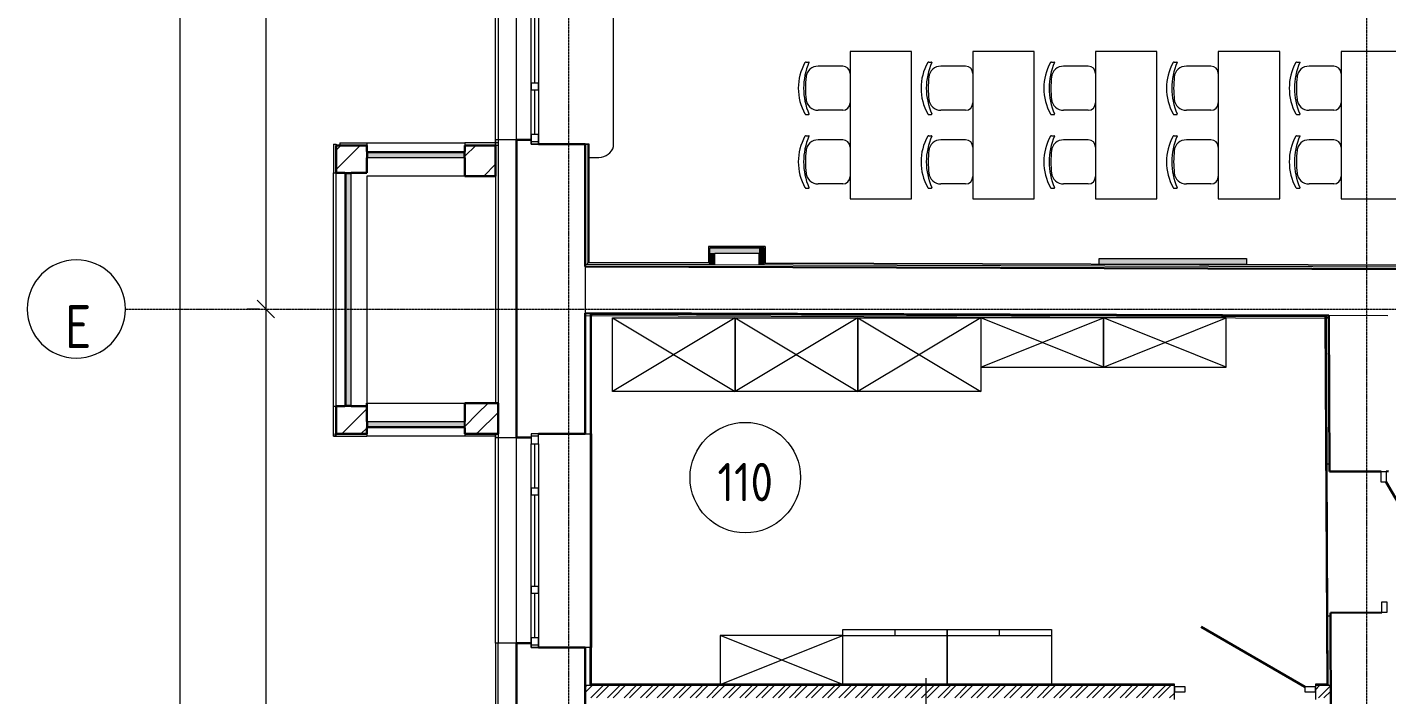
# Model space of a CAD drawing. Header units: millimetres. Extents: x -42533 to 645315, y 3457 to 82611.
# Drawn here: x 15834 to 26912, y 65878 to 71316 of the extents above; entities that cross this region are included whole.
import ezdxf

# ---------------------------------------------------------------- set-up
doc = ezdxf.new("R2010")
doc.units = ezdxf.units.MM
doc.linetypes.add('ADSK_Линия сетки', pattern=[25, 20, -2.5, 0, -2.5])
for name, color, linetype, lineweight in [('_ Окна', 7, 'Continuous', 9), ('Аннотация', 7, 'Continuous', 18), ('Двери', 7, 'Continuous', 9), ('Окна', 7, 'Continuous', 9), ('Оси', 253, 'Continuous', 9), ('Перекрытие', 7, 'Continuous', 18), ('Размеры', 7, 'Continuous', 9), ('Стены внутренние', 7, 'Continuous', 18), ('Стены наружные', 7, 'Continuous', 18), ('Стены несущие', 7, 'Continuous', 30), ('Стены отделка', 7, 'Continuous', 30), ('Стены штриховка', 7, 'Continuous', 9), ('ТХ', 5, 'Continuous', 0), ('ТХ_Задание ЭОМ_СС', 6, 'Continuous', 0), ('ШТРИХОВКА', 252, 'Continuous', 15)]:
    doc.layers.add(name, color=color, linetype=linetype, lineweight=lineweight)
doc.layers.add('Линии', color=7, linetype='Continuous', lineweight=9, true_color=0x00a600)
doc.layers.add('ЭОМ_Лотки рабочие', color=5, linetype='Continuous')
doc.styles.add('GOST Common', font='GOST_Common.ttf', dxfattribs={"width": 0.9, "height": 350})
doc.styles.add('GOST Common_1', font='GOST_Common.ttf', dxfattribs={"width": 0.9, "height": 250})
doc.dimstyles.new('ADSK_Основной_2_5_мм', dxfattribs={"dimscale": 304.8, "dimtxt": 251.428749, "dimasz": 0.463911, "dimexe": 0.492126, "dimexo": 0.492126, "dimgap": 0.098425, "dimtad": 1, "dimrnd": 0.01, "dimdsep": 46, "dimtxsty": 'GOST Common_1', "dimblk1": 'OBLIQUE', "dimblk2": 'OBLIQUE', "dimsah": 1, "dimcen": 0.09, "dimdle": 0.492126, "dimazin": 2, "dimtfac": 1, "dimtdec": 4, "dimtix": 1, "dimtmove": 0, "dimatfit": 3, "dimfxl": 1, "dimtvp": 1, "dimtolj": 1, "dimtzin": 0, "dimlwd": 20, "dimlwe": 20, "dimarcsym": 2})
pattern_1 = [(45, (557.2, 188.9), (-235.7317, 235.7317), []), (45, (714.35, 188.9), (-235.7317, 235.7317), [])]

# ---------------------------------------------------------------- blocks, each defined once
blk = doc.blocks.new('_Oblique')
at = {"color": 0, "linetype": 'ByBlock', "lineweight": -2}
blk.add_line((-0.5, -0.5), (0.5, 0.5), dxfattribs=at)
blk = doc.blocks.new('*D442')
at = {"layer": 'Defpoints', "color": 0, "transparency": 16777216}
for p in [(-9014, 43234), (-9114, 184), (-9014, 184)]:
    blk.add_point(p, dxfattribs=at)
at = {"layer": 'Размеры', "color": 0, "lineweight": 20, "transparency": 16777216}
for p, q in [((-9114, 43384), (-9114, 34)), ((-9164, 43234), (-9264, 43234)), ((-9164, 184), (-9264, 184))]:
    blk.add_line(p, q, dxfattribs=at)
at = {"layer": 'Размеры', "color": 0, "lineweight": 20, "transparency": 16777216, "xscale": 141.4, "yscale": 141.4, "zscale": 141.4}
for p, rotation in [((-9114, 43234), 90), ((-9114, 184), 270)]:
    blk.add_blockref('_Oblique', p, dxfattribs=dict(at, rotation=rotation))
at = {"layer": 'Размеры', "color": 0, "lineweight": 20, "transparency": 16777216, "insert": (-9269, 21709), "char_height": 250, "width": 971.62, "attachment_point": 5, "rotation": 90, "style": 'GOST Common_1'}
blk.add_mtext('\\A1;43050', dxfattribs=at)
blk = doc.blocks.new('*D443')
at = {"layer": 'Defpoints', "color": 0, "transparency": 16777216}
for p in [(-8314, 43234), (-8414, 36734), (-8314, 36734)]:
    blk.add_point(p, dxfattribs=at)
at = {"layer": 'Размеры', "color": 0, "lineweight": 20, "transparency": 16777216}
for p, q in [((-8414, 43384), (-8414, 36584)), ((-8464, 43234), (-8564, 43234)), ((-8464, 36734), (-8564, 36734))]:
    blk.add_line(p, q, dxfattribs=at)
at = {"layer": 'Размеры', "color": 0, "lineweight": 20, "transparency": 16777216, "xscale": 141.4, "yscale": 141.4, "zscale": 141.4}
for p, rotation in [((-8414, 43234), 90), ((-8414, 36734), 270)]:
    blk.add_blockref('_Oblique', p, dxfattribs=dict(at, rotation=rotation))
at = {"layer": 'Размеры', "color": 0, "lineweight": 20, "transparency": 16777216, "insert": (-8569, 39984), "char_height": 250, "width": 756.84, "attachment_point": 5, "rotation": 90, "style": 'GOST Common_1'}
blk.add_mtext('\\A1;6500', dxfattribs=at)
blk = doc.blocks.new('*D444')
at = {"layer": 'Defpoints', "color": 0, "transparency": 16777216}
for p in [(-8314, 36734), (-8414, 20434), (-8314, 20434)]:
    blk.add_point(p, dxfattribs=at)
at = {"layer": 'Размеры', "color": 0, "lineweight": 20, "transparency": 16777216}
for p, q in [((-8414, 36884), (-8414, 20284)), ((-8464, 36734), (-8564, 36734)), ((-8464, 20434), (-8564, 20434))]:
    blk.add_line(p, q, dxfattribs=at)
at = {"layer": 'Размеры', "color": 0, "lineweight": 20, "transparency": 16777216, "xscale": 141.4, "yscale": 141.4, "zscale": 141.4}
for p, rotation in [((-8414, 36734), 90), ((-8414, 20434), 270)]:
    blk.add_blockref('_Oblique', p, dxfattribs=dict(at, rotation=rotation))
at = {"layer": 'Размеры', "color": 0, "lineweight": 20, "transparency": 16777216, "insert": (-8569, 28584), "char_height": 250, "width": 889.8, "attachment_point": 5, "rotation": 90, "style": 'GOST Common_1'}
blk.add_mtext('\\A1;16300', dxfattribs=at)
blk = doc.blocks.new('Стул ученич штабелир №5-7')
at = {"color": 0, "linetype": 'ByBlock', "lineweight": -2}
for p, q in [((-120, 0), (120, 0)), ((-120, 0), (120, 0)), ((-180, -60), (-180, -260)), ((-180, -60), (-180, -260)), ((180, -60), (180, -260)), ((180, -60), (180, -260)), ((-213, -359), (-213, -337)), ((-213, -359), (-213, -337)), ((214, -359), (214, -337)), ((214, -359), (214, -337))]:
    blk.add_line(p, q, dxfattribs=at)
for centre, radius, start, end in [((-120, -60), 60, 90, 180), ((-120, -60), 60, 90, 180), ((120, -60), 60, 0, 90), ((120, -60), 60, 0, 90), ((-80, -260), 100, 180, 264.2584), ((-80, -260), 100, 180, 264.2584), ((80, -260), 100, 275.7416, 0), ((80, -260), 100, 275.7416, 0), ((-210, -337), 3, 63.8978, 180), ((-210, -337), 3, 63.8978, 180), ((-203, -359), 10, 180, 238.0683), ((-203, -359), 10, 180, 238.0683), ((0, 142), 521, 246.3195, 293.6805), ((0, 142), 521, 246.3195, 293.6805), ((0, 9), 431, 240.9917, 299.0083), ((0, 9), 431, 240.9917, 299.0083), ((0, 436), 800, 263.247, 276.753), ((0, 436), 800, 263.247, 276.753), ((211, -337), 3, 0, 116.1022), ((211, -337), 3, 0, 116.1022), ((204, -359), 10, 301.9317, 0), ((204, -359), 10, 301.9317, 0)]:
    blk.add_arc(centre, radius, start, end, dxfattribs=at)
blk = doc.blocks.new('ТХ 1 этаж.')
at = {"lineweight": 0, "true_color": 0x939598}
h = blk.add_hatch(color=252, dxfattribs=at)
h.dxf.hatch_style = 1
h.paths.add_polyline_path([(6433, 35592), (6433, 35542), (5233, 35542), (5233, 35592)])
at = {"color": 252, "lineweight": 0, "true_color": 0x939598}
blk.add_lwpolyline([(6433, 35592), (6433, 35542), (5233, 35542), (5233, 35592), (6433, 35592)], dxfattribs=at)
at = {"layer": 'ТХ', "color": 252, "true_color": 0x939598}
for p, q in [((3570, 32520), (3570, 32570)), ((4420, 32520), (4420, 32570)), ((3145, 32520), (3995, 32520)), ((3995, 32520), (4845, 32520))]:
    blk.add_line(p, q, dxfattribs=at)
for points in [[(3704, 36078), (3704, 37278), (3204, 37278), (3204, 36078)], [(4704, 36078), (4704, 37278), (4204, 37278), (4204, 36078)], [(5704, 36078), (5704, 37278), (5204, 37278), (5204, 36078)], [(6704, 36078), (6704, 37278), (6204, 37278), (6204, 36078)], [(7704, 36078), (7704, 37278), (7204, 37278), (7204, 36078)], [(1268, 35107), (2268, 35107), (2268, 34507), (1268, 34507)], [(2268, 35107), (3268, 35107), (3268, 34507), (2268, 34507)], [(3268, 35107), (4268, 35107), (4268, 34507), (3268, 34507)], [(5268, 35107), (4268, 35107), (4268, 34707), (5268, 34707)], [(6268, 35107), (5268, 35107), (5268, 34707), (6268, 34707)], [(3995, 32120), (3145, 32120), (3145, 32570), (3995, 32570)], [(4845, 32120), (3995, 32120), (3995, 32570), (4845, 32570)], [(3145, 32520), (2145, 32520), (2145, 32120), (3145, 32120)]]:
    blk.add_lwpolyline(points, close=True, dxfattribs=at)
for points in [[(1268, 35107), (2268, 34507)], [(2268, 35107), (1268, 34507)], [(2268, 35107), (3268, 34507)], [(3268, 35107), (2268, 34507)], [(3268, 35107), (4268, 34507)], [(4268, 35107), (3268, 34507)], [(5268, 34707), (4268, 35107)], [(4268, 34707), (5268, 35107)], [(6268, 34707), (5268, 35107)], [(5268, 34707), (6268, 35107)], [(3145, 32120), (2145, 32520)], [(2145, 32120), (3145, 32520)]]:
    blk.add_lwpolyline(points, dxfattribs=at)
at = {"layer": 'ТХ_Задание ЭОМ_СС', "color": 252, "true_color": 0x939598}
blk.add_line((3823, 31800), (3823, 32172), dxfattribs=at)
at = {"layer": 'ТХ', "color": 252, "lineweight": 0, "true_color": 0x939598, "rotation": 270}
for p in [(3204, 36978), (4204, 36978), (5204, 36978), (6204, 36978), (7204, 36978), (3204, 36378), (4204, 36378), (5204, 36378), (6204, 36378), (7204, 36378)]:
    blk.add_blockref('Стул ученич штабелир №5-7', p, dxfattribs=at)
blk = doc.blocks.new('1 этаж')
at = {"layer": 'Окна'}
for points in [[(-7540.992, 38011.724), (-7583.298, 38011.724), (-7585.992, 38009.03), (-6795.992, 38009.03), (-6798.686, 38011.724), (-7145.954, 38011.724)], [(-7585.992, 38009.03), (-7585.992, 37969.224), (-6795.992, 37969.224), (-6795.992, 38009.03), (-7583.298, 38009.03)], [(-7145.954, 38014.224), (-7540.992, 38014.224), (-7543.492, 38011.724), (-6838.492, 38011.724), (-6840.992, 38014.224)], [(-7540.992, 38016.724), (-7540.992, 38014.224), (-6840.992, 38014.224), (-6840.992, 38016.724), (-7538.492, 38016.724)], [(-7145.954, 37969.224), (-7585.992, 37969.224), (-7588.492, 37966.724), (-6793.492, 37966.724), (-6795.992, 37969.224), (-6821.859, 37969.224)], [(-7768.364, 35993.016), (-7765.864, 35993.016), (-7765.864, 37793.016), (-7768.364, 37793.016), (-7768.364, 35995.516)], [(-7763.364, 35990.516), (-7763.364, 37795.516), (-7765.864, 37793.016), (-7765.864, 35993.016)], [(-7760.67, 35948.016), (-7760.67, 37838.016), (-7763.364, 37834.852), (-7763.364, 35950.711)], [(-7760.67, 35948.016), (-7720.864, 35948.016), (-7720.864, 37838.016), (-7760.67, 37838.016), (-7760.67, 35950.711)], [(-7718.364, 35945.516), (-7718.364, 37840.516), (-7720.864, 37838.016), (-7720.864, 35948.016)], [(-7235.625, 35814.309), (-6795.587, 35814.309), (-6793.087, 35816.809), (-7588.087, 35816.809), (-7585.587, 35814.309), (-7559.72, 35814.309)], [(-6795.587, 35774.503), (-6795.587, 35814.309), (-7585.587, 35814.309), (-7585.587, 35774.503), (-6798.281, 35774.503)], [(-6840.587, 35771.809), (-6798.281, 35771.809), (-6795.587, 35774.503), (-7585.587, 35774.503), (-7582.893, 35771.809), (-7235.625, 35771.809)], [(-7235.625, 35769.309), (-6840.587, 35769.309), (-6838.087, 35771.809), (-7543.087, 35771.809), (-7540.587, 35769.309)], [(-6840.587, 35766.809), (-6840.587, 35769.309), (-7540.587, 35769.309), (-7540.587, 35766.809), (-6843.087, 35766.809)]]:
    blk.add_hatch(color=8, dxfattribs=at).paths.add_polyline_path(points)
at = {"layer": 'Стены внутренние', "lineweight": 9}
h = blk.add_hatch(dxfattribs=at)
h.set_pattern_fill('FP_28', color=8, style=0, pattern_type=2)
h.set_pattern_definition(pattern_1)
h.paths.add_polyline_path([(-6687.298, 37816.724), (-6687.298, 38066.724), (-6790.992, 38066.724), (-6790.992, 37816.724), (-6707.832, 37816.724)])
h.paths.add_polyline_path([(-7840.992, 37843.016), (-7590.992, 37843.016), (-7590.992, 38066.724), (-7840.992, 38066.724)])
h = blk.add_hatch(dxfattribs=at)
h.set_pattern_fill('FP_28', color=8, style=0, pattern_type=2)
h.set_pattern_definition(pattern_1)
h.paths.add_polyline_path([(-6687.298, 37816.724), (-6540.587, 37816.724), (-6541.587, 38066.724), (-6687.298, 38066.724)])
at = {"layer": 'Стены внутренние'}
for points in [[(-4795.516, 37189.912), (-4395.516, 37189.912), (-4395.516, 37229.912), (-4795.516, 37229.912)], [(-4355.516, 37096.635), (-4355.516, 37229.912), (-4395.516, 37229.912), (-4395.516, 37096.635)], [(-4755.516, 37096.635), (-4755.516, 37189.912), (-4795.516, 37189.912), (-4795.516, 37096.765)]]:
    blk.add_hatch(color=8, dxfattribs=at).paths.add_polyline_path(points)
at = {"layer": 'Стены внутренние', "lineweight": 9}
h = blk.add_hatch(dxfattribs=at)
h.set_pattern_fill('FP_28', color=8, style=0, pattern_type=2)
h.set_pattern_definition(pattern_1)
h.paths.add_polyline_path([(-6687.298, 35716.809), (-6687.298, 35966.809), (-6790.587, 35966.809), (-6790.587, 35716.809), (-6707.832, 35716.809)])
h.paths.add_polyline_path([(-7590.587, 35716.809), (-7590.992, 35943.016), (-7840.992, 35943.016), (-7840.992, 35716.809), (-7590.992, 35716.809)])
h = blk.add_hatch(dxfattribs=at)
h.set_pattern_fill('FP_28', color=8, style=0, pattern_type=2)
h.set_pattern_definition(pattern_1)
h.paths.add_polyline_path([(-6687.298, 35716.809), (-6520.587, 35716.809), (-6520.587, 35966.809), (-6687.298, 35966.809)])
at = {"layer": 'Стены внутренние'}
h = blk.add_hatch(dxfattribs=at)
h.set_pattern_fill('ANSI32', color=8, scale=10, style=0)
h.set_pattern_definition([(45, (-31496.66, 188.9), (-67.35192, 67.35192), []), (45, (-31451.76, 188.9), (-67.35192, 67.35192), [])])
h.paths.add_polyline_path([(-1010.682, 33666.402), (-5810.587, 33666.402), (-5810.587, 33566.402), (-1010.682, 33566.402)])
h.paths.add_polyline_path([(263.546, 33666.505), (139.318, 33666.402), (139.318, 33616.402), (139.318, 33566.402), (264.061, 33566.402)])
at = {"layer": '_ Окна', "color": 8}
for p, q in [((-6220.587, 38576.818), (-6220.587, 39316.818)), ((-6220.587, 38156.818), (-6220.587, 38516.818)), ((-6190.587, 38096.818), (-6250.587, 38096.818)), ((-6190.587, 35696.818), (-6250.587, 35696.818)), ((-6220.587, 35276.818), (-6220.587, 35636.818)), ((-6220.587, 34476.818), (-6220.587, 35216.818)), ((-6220.587, 34056.818), (-6220.587, 34416.818)), ((-6190.587, 33996.818), (-6250.587, 33996.818))]:
    blk.add_line(p, q, dxfattribs=at)
at = {"layer": '_ Окна', "color": 8, "lineweight": 18}
for p, q in [((-6250.587, 38576.818), (-6190.587, 38576.818)), ((-6250.587, 38516.818), (-6250.587, 38576.818)), ((-6190.587, 38576.818), (-6190.587, 38516.818)), ((-6190.587, 38516.818), (-6250.587, 38516.818)), ((-6250.587, 38156.818), (-6190.587, 38156.818)), ((-6250.587, 38076.818), (-6250.587, 38156.818)), ((-6190.587, 38156.818), (-6190.587, 38076.818)), ((-7590.992, 38016.724), (-7540.992, 38016.724)), ((-7590.992, 37966.724), (-7590.992, 38016.724)), ((-7583.298, 38011.724), (-7585.992, 38009.03)), ((-7585.992, 38009.03), (-7585.992, 37969.224)), ((-7543.492, 38011.724), (-7583.298, 38011.724)), ((-7540.992, 38014.224), (-7543.492, 38011.724)), ((-7540.992, 38016.724), (-7540.992, 38014.224)), ((-6840.992, 38016.724), (-6790.992, 38016.724)), ((-6840.992, 38014.224), (-6840.992, 38016.724)), ((-6838.492, 38011.724), (-6840.992, 38014.224)), ((-6798.686, 38011.724), (-6838.492, 38011.724)), ((-6795.992, 38009.03), (-6798.686, 38011.724)), ((-6795.992, 37969.224), (-6795.992, 38009.03)), ((-6790.992, 38016.724), (-6790.992, 37966.724)), ((-6190.587, 38076.818), (-6250.587, 38076.818)), ((-7588.492, 37966.724), (-7590.992, 37966.724)), ((-7585.992, 37969.224), (-7588.492, 37966.724)), ((-6793.492, 37966.724), (-6795.992, 37969.224)), ((-6790.992, 37966.724), (-6793.492, 37966.724)), ((-7718.364, 37843.016), (-7768.364, 37843.016)), ((-7768.364, 37843.016), (-7768.364, 37793.016)), ((-7768.364, 37793.016), (-7765.864, 37793.016)), ((-7765.864, 37793.016), (-7763.364, 37795.516)), ((-7763.364, 37835.322), (-7760.67, 37838.016)), ((-7763.364, 37795.516), (-7763.364, 37835.322)), ((-7760.67, 37838.016), (-7720.864, 37838.016)), ((-7720.864, 37838.016), (-7718.364, 37840.516)), ((-7718.364, 37840.516), (-7718.364, 37843.016)), ((-7765.864, 35993.016), (-7768.364, 35993.016)), ((-7768.364, 35993.016), (-7768.364, 35943.016)), ((-7768.364, 35943.016), (-7718.364, 35943.016)), ((-7763.364, 35990.516), (-7765.864, 35993.016)), ((-7763.364, 35950.711), (-7763.364, 35990.516)), ((-7760.67, 35948.016), (-7763.364, 35950.711)), ((-7720.864, 35948.016), (-7760.67, 35948.016)), ((-7718.364, 35945.516), (-7720.864, 35948.016)), ((-7718.364, 35943.016), (-7718.364, 35945.516)), ((-7590.587, 35816.809), (-7588.087, 35816.809)), ((-7590.587, 35766.809), (-7590.587, 35816.809)), ((-7588.087, 35816.809), (-7585.587, 35814.309)), ((-7585.587, 35814.309), (-7585.587, 35774.503)), ((-6795.587, 35814.309), (-6793.087, 35816.809)), ((-6795.587, 35774.503), (-6795.587, 35814.309)), ((-6793.087, 35816.809), (-6790.587, 35816.809)), ((-6790.587, 35816.809), (-6790.587, 35766.809)), ((-7540.587, 35766.809), (-7590.587, 35766.809)), ((-7585.587, 35774.503), (-7582.893, 35771.809)), ((-7582.893, 35771.809), (-7543.087, 35771.809)), ((-7543.087, 35771.809), (-7540.587, 35769.309)), ((-7540.587, 35769.309), (-7540.587, 35766.809)), ((-6840.587, 35769.309), (-6838.087, 35771.809)), ((-6840.587, 35766.809), (-6840.587, 35769.309)), ((-6790.587, 35766.809), (-6840.587, 35766.809)), ((-6838.087, 35771.809), (-6798.281, 35771.809)), ((-6798.281, 35771.809), (-6795.587, 35774.503)), ((-6190.587, 35716.818), (-6250.587, 35716.818)), ((-6250.587, 35716.818), (-6250.587, 35636.818)), ((-6190.587, 35636.818), (-6190.587, 35716.818)), ((-6250.587, 35636.818), (-6190.587, 35636.818)), ((-6250.587, 35276.818), (-6190.587, 35276.818)), ((-6250.587, 35216.818), (-6250.587, 35276.818)), ((-6190.587, 35276.818), (-6190.587, 35216.818)), ((-6190.587, 35216.818), (-6250.587, 35216.818)), ((-6250.587, 34476.818), (-6190.587, 34476.818)), ((-6250.587, 34416.818), (-6250.587, 34476.818)), ((-6190.587, 34476.818), (-6190.587, 34416.818)), ((-6190.587, 34416.818), (-6250.587, 34416.818)), ((-6250.587, 34056.818), (-6190.587, 34056.818)), ((-6250.587, 33976.818), (-6250.587, 34056.818)), ((-6190.587, 34056.818), (-6190.587, 33976.818)), ((-6190.587, 33976.818), (-6250.587, 33976.818))]:
    blk.add_line(p, q, dxfattribs=at)
at = {"layer": 'Двери', "color": 8}
for p, q in [((674.583, 35411.412), (714.582, 35411.617)), ((675.03, 35324.413), (674.583, 35411.412)), ((714.582, 35411.617), (715.029, 35324.618)), ((715.029, 35324.618), (675.03, 35324.413)), ((680.047, 34348.426), (720.046, 34348.631)), ((680.494, 34261.427), (680.047, 34348.426)), ((720.046, 34348.631), (720.493, 34261.632)), ((720.493, 34261.632), (680.494, 34261.427)), ((-1010.682, 33656.402), (-1010.682, 33616.402)), ((-923.682, 33656.402), (-1010.682, 33656.402)), ((-1010.682, 33616.402), (-923.682, 33616.402)), ((-923.682, 33616.402), (-923.682, 33656.402)), ((52.318, 33656.402), (52.318, 33616.402)), ((139.318, 33656.402), (52.318, 33656.402)), ((52.318, 33616.402), (139.318, 33616.402)), ((139.318, 33616.402), (139.318, 33656.402))]:
    blk.add_line(p, q, dxfattribs=at)
at = {"layer": 'Двери', "color": 8, "lineweight": 30}
for p, q in [((715.029, 35324.618), (1207.367, 34481.897)), ((52.318, 33656.402), (-792.923, 34144.402))]:
    blk.add_line(p, q, dxfattribs=at)
at = {"layer": 'Линии', "color": 8}
blk.add_circle((-4506.698, 35360.759), 450, dxfattribs=at)
at = {"layer": 'Окна', "color": 8}
for p, q in [((-6250.587, 38576.818), (-6250.587, 39316.818)), ((-6190.587, 39316.818), (-6190.587, 38576.818)), ((-6250.587, 38576.818), (-6250.587, 38516.818)), ((-6190.587, 38516.818), (-6190.587, 38576.818)), ((-6250.587, 38156.818), (-6250.587, 38516.818)), ((-6190.587, 38516.818), (-6190.587, 38156.818)), ((-6250.587, 38156.818), (-6250.587, 38076.818)), ((-6190.587, 38076.818), (-6190.587, 38156.818)), ((-7585.992, 38009.03), (-6795.992, 38009.03)), ((-6838.492, 38011.724), (-7543.492, 38011.724)), ((-7540.992, 38016.724), (-6840.992, 38016.724)), ((-7540.992, 38014.224), (-6840.992, 38014.224)), ((-6250.587, 38076.818), (-6190.587, 38076.818)), ((-6793.492, 37966.724), (-7588.492, 37966.724)), ((-7585.992, 37969.224), (-6795.992, 37969.224)), ((-7768.364, 37793.016), (-7768.364, 35993.016)), ((-7765.864, 37793.016), (-7765.864, 35993.016)), ((-7763.364, 35990.516), (-7763.364, 37795.516)), ((-7760.67, 37838.016), (-7760.67, 35948.016)), ((-7720.864, 37838.016), (-7720.864, 35948.016)), ((-7718.364, 35945.516), (-7718.364, 37840.516)), ((-7588.087, 35816.809), (-6793.087, 35816.809)), ((-6795.587, 35814.309), (-7585.587, 35814.309)), ((-6795.587, 35774.503), (-7585.587, 35774.503)), ((-7543.087, 35771.809), (-6838.087, 35771.809)), ((-6840.587, 35769.309), (-7540.587, 35769.309)), ((-6840.587, 35766.809), (-7540.587, 35766.809)), ((-6250.587, 35716.818), (-6250.587, 35636.818)), ((-6190.587, 35716.818), (-6250.587, 35716.818)), ((-6190.587, 35636.818), (-6190.587, 35716.818)), ((-6250.587, 35276.818), (-6250.587, 35636.818)), ((-6190.587, 35636.818), (-6190.587, 35276.818)), ((-6250.587, 35276.818), (-6250.587, 35216.818)), ((-6190.587, 35216.818), (-6190.587, 35276.818)), ((-6250.587, 34476.818), (-6250.587, 35216.818)), ((-6190.587, 35216.818), (-6190.587, 34476.818)), ((-6250.587, 34476.818), (-6250.587, 34416.818)), ((-6190.587, 34416.818), (-6190.587, 34476.818)), ((-6250.587, 34056.818), (-6250.587, 34416.818)), ((-6190.587, 34416.818), (-6190.587, 34056.818)), ((-6250.587, 34056.818), (-6250.587, 33976.818)), ((-6190.587, 33976.818), (-6190.587, 34056.818)), ((-6250.587, 33976.818), (-6190.587, 33976.818))]:
    blk.add_line(p, q, dxfattribs=at)
at = {"layer": 'Оси', "color": 8, "linetype": 'ADSK_Линия сетки'}
for p, q in [((556.766, -4162.595), (556.766, 44411.9)), ((-5943.234, -4162.595), (-5943.234, 44298.966)), ((-9557.528, 36733.902), (56672.201, 36733.902))]:
    blk.add_line(p, q, dxfattribs=at)
at = {"layer": 'Оси', "color": 8, "lineweight": 20}
for start, end in [(90, 270), (270, 90)]:
    blk.add_arc((-9957.528, 36733.902), 400, start, end, dxfattribs=at)
at = {"layer": 'Перекрытие', "color": 8}
for p, q in [((-5579.067, 38058.831), (-5579.067, 39854.706)), ((-6190.587, 38077.399), (-5790.413, 38077.399)), ((-5778.811, 37969.03), (-5698.603, 37969.03))]:
    blk.add_line(p, q, dxfattribs=at)
blk.add_arc((-5698.603, 38093.488), 124.458, 270, 343.8315382, dxfattribs=at)
at = {"layer": 'Стены внутренние', "color": 8}
for p, q in [((-6370.587, 38111.818), (-6370.587, 39786.818)), ((-7840.992, 35943.016), (-7840.992, 37843.016)), ((-6790.992, 37816.724), (-7590.992, 37816.724)), ((-7590.992, 37816.724), (-7590.992, 35966.809)), ((-7590.587, 35966.809), (-6790.587, 35966.809)), ((-6370.587, 34011.818), (-6370.587, 35686.818)), ((-5770.587, 35716.818), (-5770.587, 33976.818))]:
    blk.add_line(p, q, dxfattribs=at)
at = {"layer": 'Стены наружные', "color": 8}
for p, q in [((-6541.587, 38111.818), (-6541.587, 39786.818)), ((-6540.587, 38111.818), (-6540.587, 39786.818)), ((-6520.587, 39786.818), (-6520.587, 38111.818)), ((-6540.587, 38111.818), (-6541.587, 38111.818)), ((-7590.992, 38086.724), (-6790.992, 38086.724)), ((-7860.992, 35943.016), (-7860.992, 37843.016)), ((-6790.587, 35696.809), (-7590.587, 35696.809)), ((-6541.587, 34011.818), (-6541.587, 35686.818)), ((-6541.587, 35686.818), (-6540.587, 35686.818)), ((-6540.587, 34011.818), (-6540.587, 35686.818)), ((-6520.587, 35686.818), (-6520.587, 34011.818)), ((-5758.587, 35716.818), (-5758.587, 33976.818)), ((-6540.587, 34011.818), (-6541.587, 34011.818))]:
    blk.add_line(p, q, dxfattribs=at)
at = {"layer": 'Стены несущие', "color": 8}
for p, q in [((-6250.587, 38111.818), (-6370.587, 38111.818)), ((-6370.587, 35686.818), (-6370.587, 38111.818)), ((-7840.992, 38066.724), (-7840.992, 37843.016)), ((-7840.992, 38066.724), (-7590.992, 38066.724)), ((-7590.992, 38066.724), (-7590.992, 38016.724)), ((-6790.992, 38016.724), (-6790.992, 38066.724)), ((-6540.587, 38066.724), (-6790.992, 38066.724)), ((-6540.587, 37816.724), (-6540.587, 38066.724)), ((-5810.587, 38076.818), (-6190.587, 38076.818)), ((-5810.587, 37080.078), (-5810.587, 38076.818)), ((-7590.992, 37966.724), (-7590.992, 37843.016)), ((-6790.992, 37816.724), (-6790.992, 37966.724)), ((-7840.992, 37843.016), (-7768.364, 37843.016)), ((-7718.364, 37843.016), (-7590.992, 37843.016)), ((-6540.587, 37816.724), (-6790.992, 37816.724)), ((955.533, 37057.994), (-5810.587, 37080.078)), ((248.055, 36680.302), (-5810.587, 36700.076)), ((-5810.587, 36700.076), (-5810.587, 35716.818)), ((254.588, 35409.253), (248.055, 36680.302)), ((-7840.992, 35716.809), (-7840.992, 35943.016)), ((-7840.992, 35943.016), (-7768.364, 35943.016)), ((-7718.364, 35943.016), (-7590.992, 35943.016)), ((-7590.992, 35966.809), (-7590.587, 35966.809)), ((-7590.992, 35966.809), (-7590.992, 35943.016)), ((-7590.587, 35966.809), (-7590.587, 35816.809)), ((-6520.587, 35966.809), (-6790.587, 35966.809)), ((-6790.587, 35966.809), (-6790.587, 35816.809)), ((-6520.587, 35716.809), (-6520.587, 35966.809)), ((-7840.992, 35716.809), (-7590.587, 35716.809)), ((-7590.587, 35766.809), (-7590.587, 35716.809)), ((-6790.587, 35766.809), (-6790.587, 35716.809)), ((-6520.587, 35716.809), (-6790.587, 35716.809)), ((-6370.587, 35686.818), (-6250.587, 35686.818)), ((-6190.587, 35716.818), (-5810.587, 35716.818)), ((254.588, 35409.253), (674.583, 35411.412)), ((714.582, 35411.617), (734.582, 35411.72)), ((680.494, 34261.427), (260.499, 34259.268)), ((300.348, 26506.805), (260.499, 34259.268)), ((-6250.587, 34011.818), (-6370.587, 34011.818)), ((-6370.587, 31655.611), (-6370.587, 34011.818)), ((-5810.587, 33976.818), (-6190.587, 33976.818)), ((-5810.587, 31715.611), (-5810.587, 33976.818))]:
    blk.add_line(p, q, dxfattribs=at)
at = {"layer": 'Стены отделка', "color": 8, "lineweight": 9}
for p, q in [((-6541.587, 38111.818), (-6541.587, 38066.724)), ((-6370.587, 38111.818), (-6540.587, 38111.818)), ((-6540.587, 38066.724), (-6540.587, 38111.818)), ((-6520.587, 38111.818), (-6520.587, 35686.818)), ((-7860.992, 38076.724), (-7860.992, 37843.016)), ((-7860.992, 38076.724), (-7840.992, 38076.724)), ((-7840.992, 38076.724), (-7840.992, 38066.724)), ((-7810.992, 38086.724), (-7590.992, 38086.724)), ((-7810.992, 38086.724), (-7810.992, 38066.724)), ((-7590.992, 38086.724), (-7590.992, 38066.724)), ((-6520.587, 38086.724), (-6790.992, 38086.724)), ((-6790.992, 38086.724), (-6790.992, 38066.724)), ((-6520.587, 38066.724), (-6540.587, 38066.724)), ((-5778.587, 38076.818), (-5810.587, 38076.818)), ((-5778.587, 37111.974), (-5778.587, 38076.818)), ((-7860.992, 37843.016), (-7840.992, 37843.016)), ((-6540.587, 37816.724), (-6540.587, 35966.809)), ((-4807.516, 37239.912), (-4807.516, 37108.805)), ((-4345.516, 37241.912), (-4805.516, 37241.912)), ((-4355.516, 37229.912), (-4795.516, 37229.912)), ((-4795.516, 37096.635), (-4795.516, 37229.912)), ((-4355.516, 37229.912), (-4355.516, 37095.329)), ((-4343.516, 37107.29), (-4343.516, 37239.912)), ((-4807.516, 37108.805), (-5778.587, 37111.974)), ((-4755.516, 37096.635), (-4755.516, 37189.912)), ((-4755.516, 37189.912), (-4395.516, 37189.912)), ((-4395.516, 37189.912), (-4395.516, 37096.635)), ((-5810.587, 37100.079), (-5790.587, 37100.079)), ((-5810.522, 37100.078), (-5810.587, 37080.078)), ((-5810.587, 37080.078), (955.533, 37057.994)), ((-5810.522, 37100.078), (965.598, 37077.962)), ((-5790.587, 37100.079), (-5790.587, 37110.013)), ((-5790.587, 37100.079), (-5790.587, 37100.013)), ((-5790.587, 37100.013), (-4795.516, 37096.765)), ((-4795.516, 37096.635), (-4755.516, 37096.635)), ((-4395.516, 37096.635), (-4355.516, 37096.635)), ((965.637, 37089.962), (-4343.516, 37107.29)), ((-5810.587, 36700.076), (-5810.652, 36680.077)), ((-5810.652, 36680.077), (244.192, 36660.314)), ((-5770.587, 36695.813), (-5810.587, 36695.813)), ((-5770.587, 36695.813), (-5770.587, 35717.818)), ((228.095, 36672.367), (-5770.587, 36691.946)), ((-5758.587, 35716.818), (-5758.587, 36679.907)), ((244.192, 36660.314), (244.258, 36680.314)), ((216.157, 36660.406), (231.485, 33678.402)), ((248.14, 36663.82), (228.14, 36663.717)), ((-7860.992, 35696.809), (-7860.992, 35943.016)), ((-7860.992, 35943.016), (-7840.992, 35943.016)), ((-7860.992, 35696.809), (-7590.587, 35696.809)), ((-7850.992, 35716.809), (-7840.992, 35716.809)), ((-7850.992, 35716.809), (-7850.992, 35696.809)), ((-7840.992, 35696.809), (-7840.992, 35716.809)), ((-7590.587, 35716.809), (-7590.587, 35696.809)), ((-6790.587, 35716.809), (-6790.587, 35696.809)), ((-6541.992, 35696.809), (-6790.587, 35696.809)), ((-6541.992, 35716.809), (-6541.992, 35696.809)), ((-6541.587, 35696.809), (-6541.587, 35686.818)), ((-6540.587, 35696.809), (-6541.587, 35696.809)), ((-6540.587, 35686.818), (-6540.587, 35716.809)), ((-6540.587, 35686.818), (-6370.587, 35686.818)), ((-6370.587, 35686.818), (-6370.587, 35686.818)), ((-5810.587, 35716.818), (-5758.587, 35716.818)), ((234.262, 35472.583), (254.262, 35472.686)), ((240.636, 34232.6), (234.262, 35472.583)), ((260.636, 34232.703), (240.636, 34232.6)), ((-6541.587, 34011.818), (-6541.587, 31655.611)), ((-6540.587, 34011.818), (-6540.587, 31655.611)), ((-6370.587, 34011.818), (-6540.587, 34011.818)), ((-6520.587, 31655.611), (-6520.587, 34011.818)), ((-5758.587, 33976.818), (-5810.587, 33976.818)), ((-5770.587, 33666.402), (-5770.587, 33976.818)), ((-5758.587, 33678.402), (-5758.587, 33976.818)), ((-1010.682, 33678.402), (-5758.587, 33678.402)), ((-1010.682, 33554.402), (-1010.682, 33678.402)), ((139.318, 33678.402), (139.318, 33554.402)), ((231.485, 33678.402), (139.318, 33678.402)), ((-5770.587, 33666.402), (-5810.587, 33666.402)), ((-1010.682, 33656.402), (-1010.682, 33666.402)), ((139.318, 33666.402), (139.318, 33656.402)), ((243.495, 33676.402), (243.546, 33666.402))]:
    blk.add_line(p, q, dxfattribs=at)
at = {"layer": 'Стены штриховка', "color": 8}
for p, q in [((-5790.587, 38076.818), (-5790.587, 37110.013)), ((-5780.587, 37109.981), (-5780.587, 38076.818)), ((-4805.516, 37241.912), (-4807.516, 37241.912)), ((-4807.516, 37241.912), (-4807.516, 37239.912)), ((-4343.516, 37239.912), (-4807.516, 37239.912)), ((-4805.516, 37241.912), (-4805.516, 37106.798)), ((-4343.516, 37241.912), (-4345.516, 37241.912)), ((-4345.516, 37241.912), (-4345.516, 37105.297)), ((-4343.516, 37239.912), (-4343.516, 37241.912)), ((-5810.587, 37080.078), (-5810.587, 36700.076)), ((-4805.516, 37106.798), (-5780.587, 37109.981)), ((965.631, 37087.962), (-4345.516, 37105.297)), ((-5760.587, 35716.818), (-5760.587, 36691.913)), ((228.106, 36670.367), (-5760.587, 36689.913)), ((-5758.587, 36689.907), (-5758.587, 36679.907)), ((233.495, 33676.402), (218.095, 36672.399)), ((234.262, 35472.583), (228.095, 36672.367)), ((728.069, 36678.735), (248.055, 36680.302)), ((-5770.587, 35716.818), (-5770.587, 35717.818)), ((243.495, 33676.402), (240.636, 34232.6)), ((-5760.587, 33676.402), (-5760.587, 33976.818)), ((-1010.682, 33666.402), (-5770.587, 33666.402)), ((-1010.682, 33676.402), (-5760.587, 33676.402)), ((233.495, 33676.402), (139.318, 33676.402)), ((263.547, 33666.402), (139.318, 33666.402))]:
    blk.add_line(p, q, dxfattribs=at)
at = {"layer": 'ЭОМ_Лотки рабочие'}
blk.add_blockref('ТХ 1 этаж.', (-6856.492, 1554.379), dxfattribs=at)
at = {"layer": 'Аннотация', "color": 8, "lineweight": 9, "insert": (-4506.698, 35323.81), "char_height": 312.5, "width": 520.21112, "attachment_point": 5, "line_spacing_factor": 1.022766, "style": 'GOST Common'}
blk.add_mtext('110', dxfattribs=at)
at = {"layer": 'Оси', "color": 8, "insert": (-9943.051, 36591.051), "char_height": 350, "width": 232.2, "attachment_point": 5, "line_spacing_factor": 1.022766, "style": 'GOST Common'}
blk.add_mtext('\\pxqc,t0.25714,0.51429,0.77143,1.02857,1.28571,1.54286,1.8,2.05714,2.31429,2.57143,2.82857,3.08571,3.34286,3.6,3.85714,4.11429,4.37143,4.62857,4.88571,5.14286,5.4,5.65714,5.91429,6.17143,6.42857,6.68571,6.94286,7.2,7.45714,7.71429,7.97143,8.22857;{Е}', dxfattribs=at)
at = {"layer": 'Размеры', "color": 8, "lineweight": 20}
for base, p1, p2, override, picture, middle in [((-9113.853, 183.902), (-9013.868, 43233.902), (-9013.868, 183.902), {"dimpost": '<>', "dimfxl": 43050}, '*D442', (-9268.853, 21708.902)), ((-8413.853, 36733.902), (-8313.868, 43233.902), (-8313.868, 36733.902), {"dimpost": '<>', "dimfxl": 6500}, '*D443', (-8568.853, 39983.902)), ((-8413.853, 20433.902), (-8313.868, 36733.902), (-8313.868, 20433.902), {"dimpost": '<>', "dimfxl": 16300}, '*D444', (-8568.853, 28583.902))]:
    dim = blk.add_linear_dim(base=base, p1=p1, p2=p2, angle=90, dimstyle='ADSK_Основной_2_5_мм', override=override, dxfattribs=at)
    dim.commit()
    dim.dimension.update_dxf_attribs({"geometry": picture, "text_midpoint": middle})

msp = doc.modelspace()

# ---------------------------------------------------------------- block references
at = {"layer": 'ШТРИХОВКА'}
msp.add_blockref('1 этаж', (26191.6, 32286.7), dxfattribs=at)

doc.saveas('drawing.dxf')
